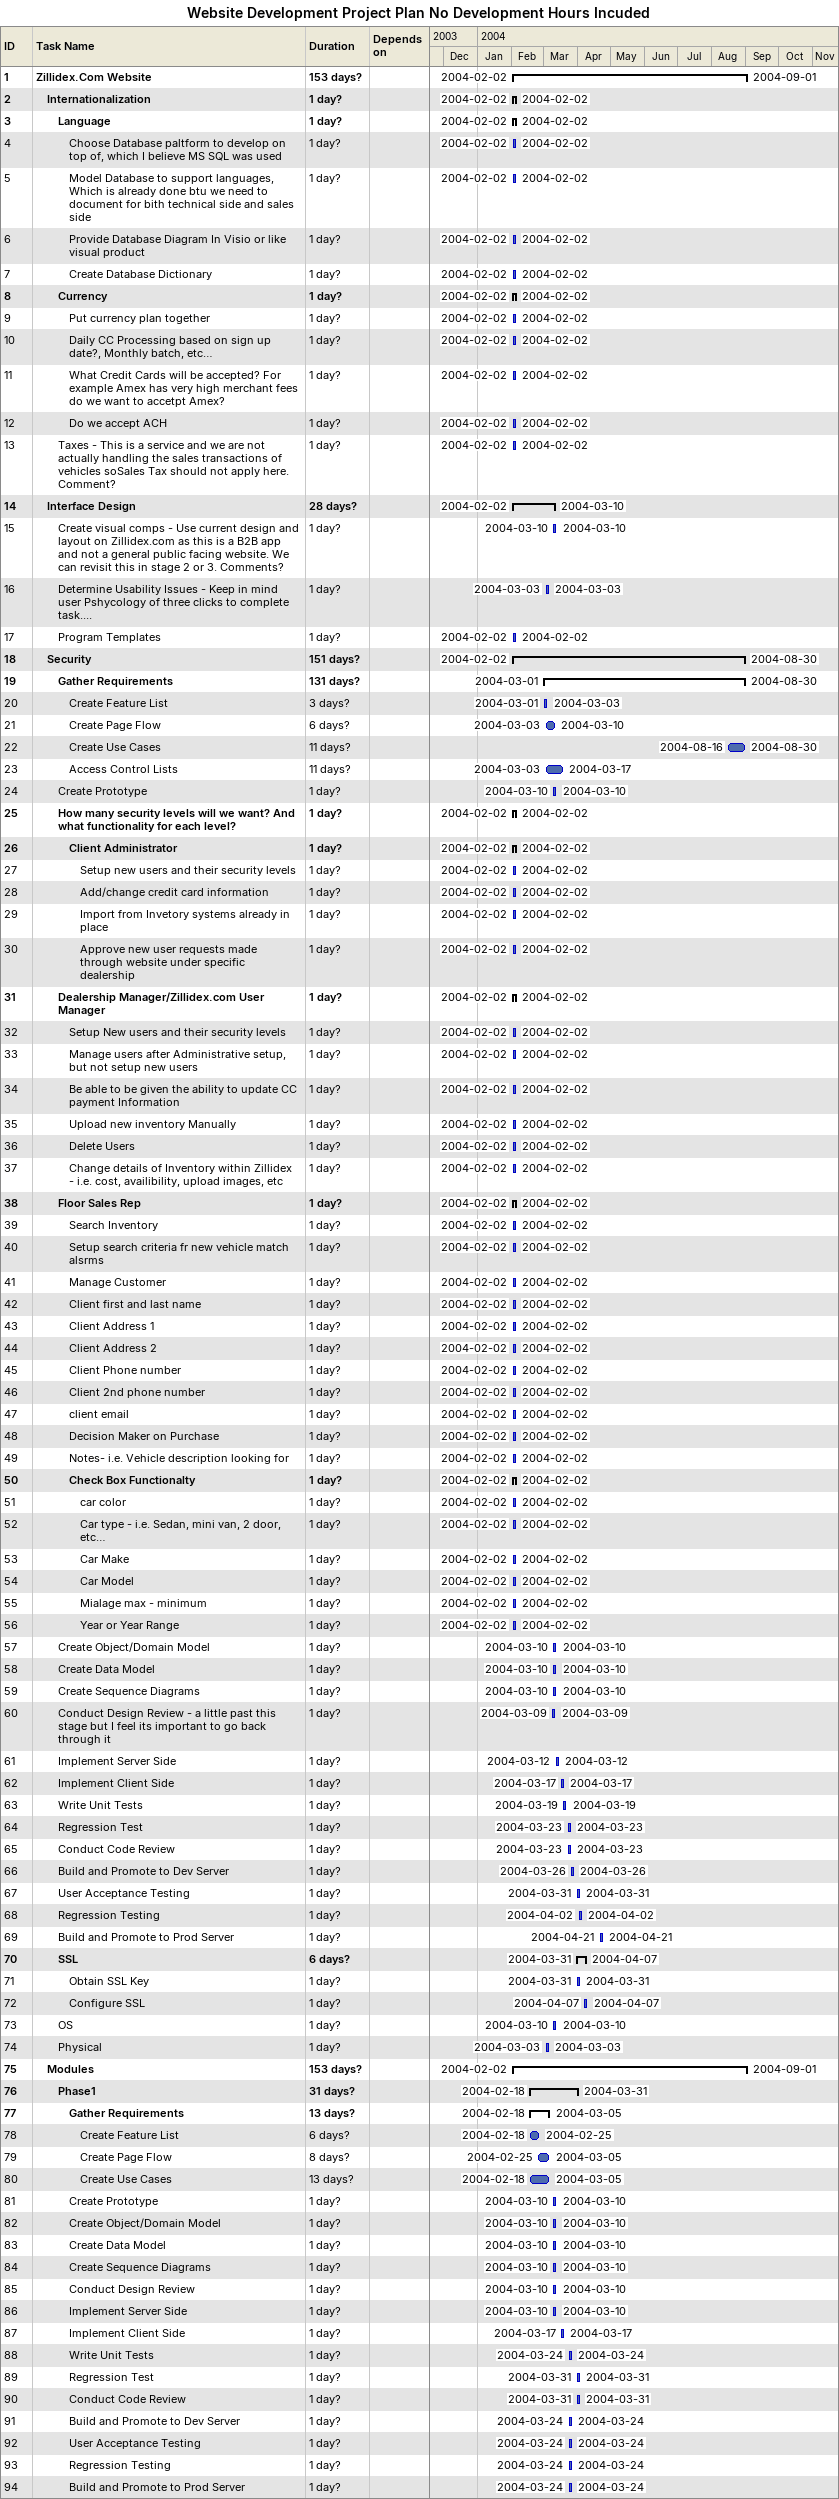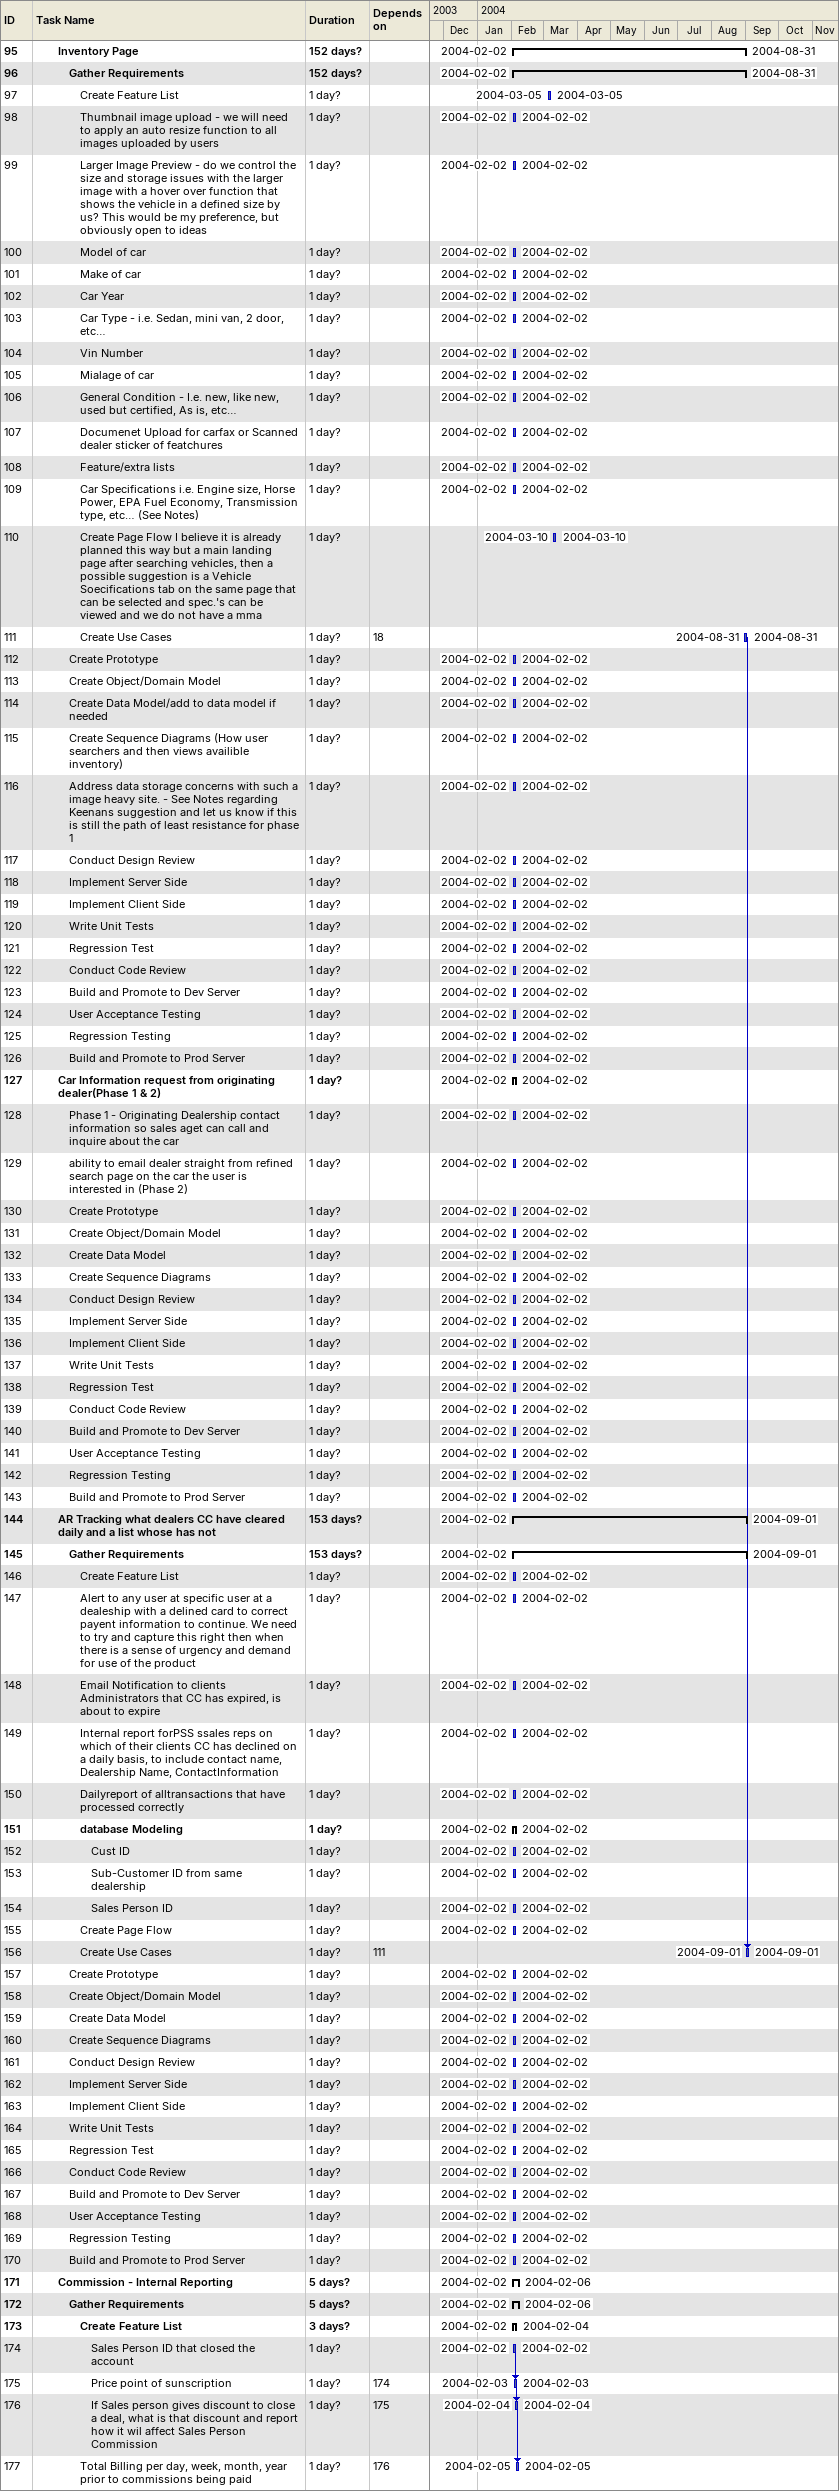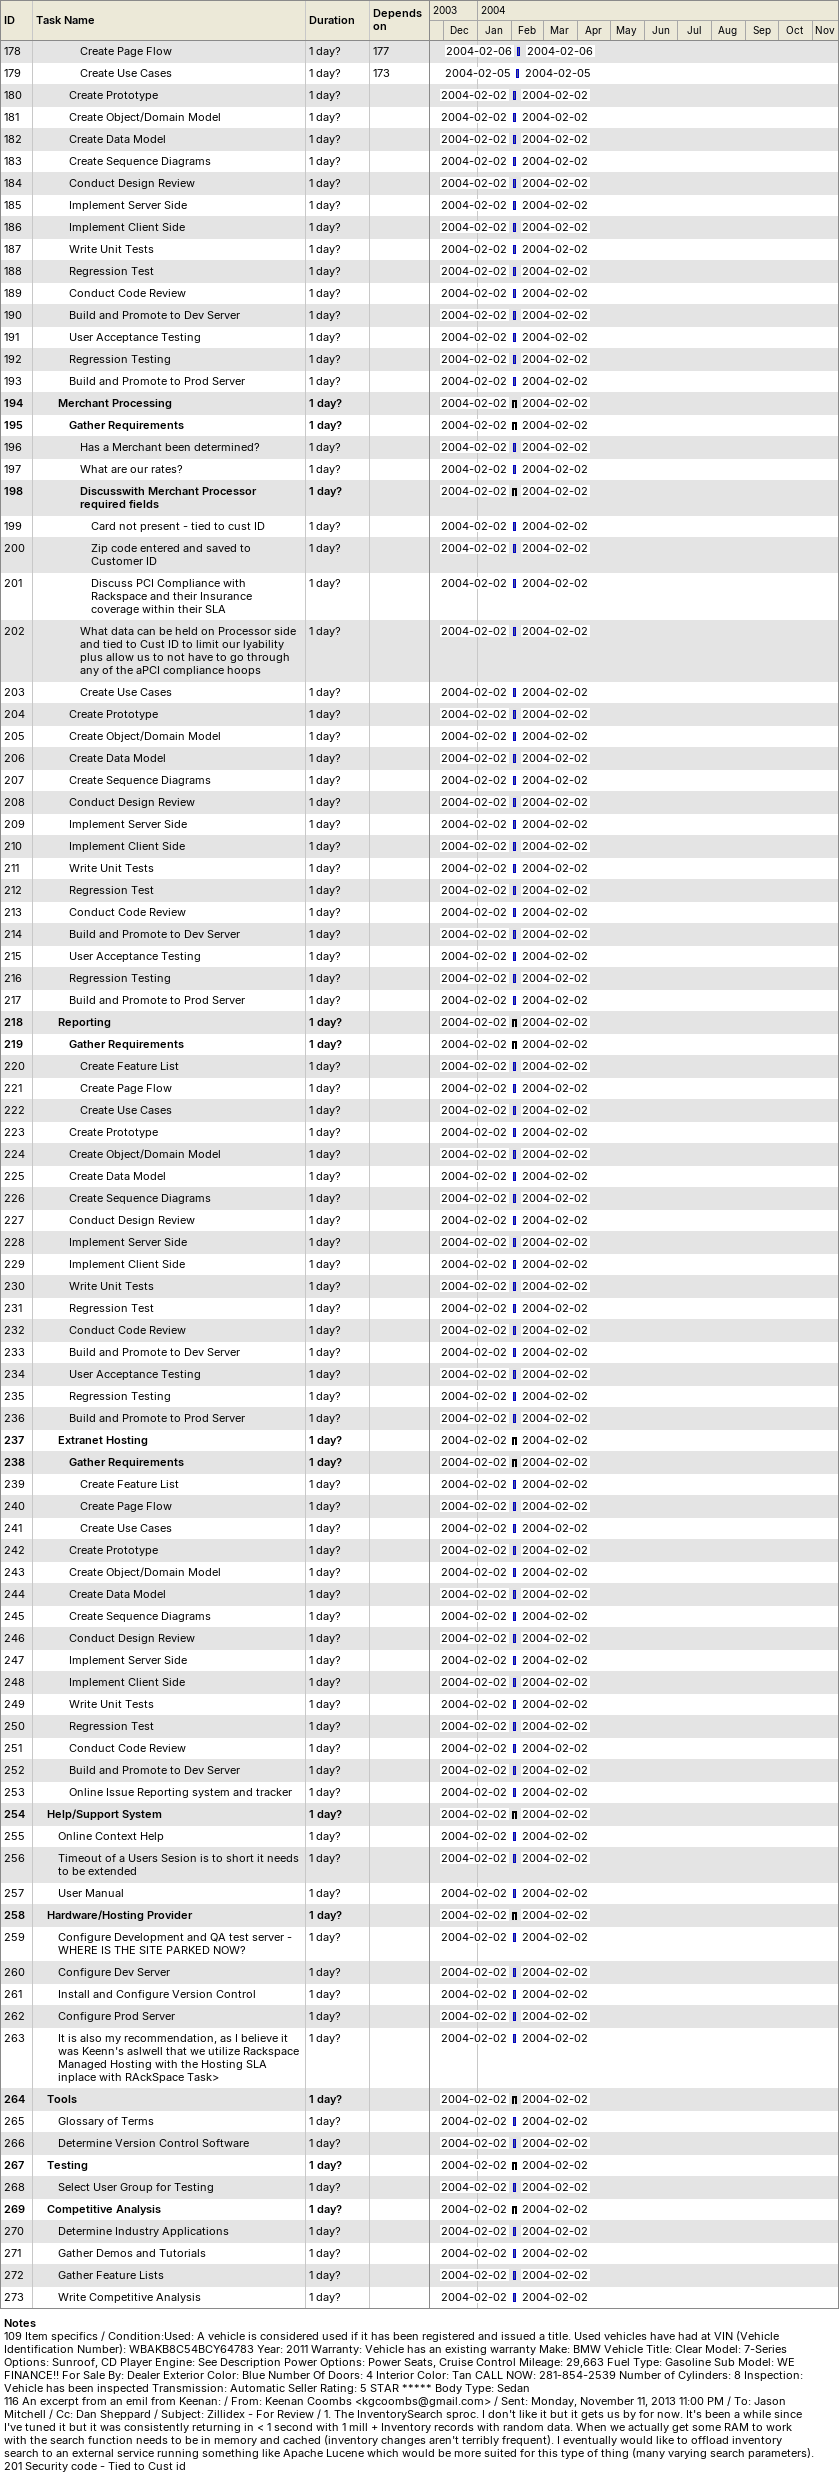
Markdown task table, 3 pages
Website Development Project Plan No Development Hours Incuded

| ID | Level | Task | Duration | Start | Finish | Predecessors |
|---|---|---|---|---|---|---|
| 1 | 1 | **Zillidex.Com Website** | 153d? | 2004-02-02 | 2004-09-01 |  |
| 2 | 2 | **Internationalization** | 1d? | 2004-02-02 | 2004-02-02 |  |
| 3 | 3 | **Language** | 1d? | 2004-02-02 | 2004-02-02 |  |
| 4 | 4 | Choose Database paltform to develop on top of, which I believe MS SQL was used | 1d? | 2004-02-02 | 2004-02-02 |  |
| 5 | 4 | Model Database to support languages, Which is already done btu we need to document for bith technical side and sales side | 1d? | 2004-02-02 | 2004-02-02 |  |
| 6 | 4 | Provide Database Diagram In Visio or like visual product | 1d? | 2004-02-02 | 2004-02-02 |  |
| 7 | 4 | Create Database Dictionary | 1d? | 2004-02-02 | 2004-02-02 |  |
| 8 | 3 | **Currency** | 1d? | 2004-02-02 | 2004-02-02 |  |
| 9 | 4 | Put currency plan together | 1d? | 2004-02-02 | 2004-02-02 |  |
| 10 | 4 | Daily CC Processing based on sign up date?, Monthly batch, etc… | 1d? | 2004-02-02 | 2004-02-02 |  |
| 11 | 4 | What Credit Cards will be accepted? For example Amex has very high merchant fees do we want to accetpt Amex? | 1d? | 2004-02-02 | 2004-02-02 |  |
| 12 | 4 | Do we accept ACH | 1d? | 2004-02-02 | 2004-02-02 |  |
| 13 | 3 | Taxes - This is a service and we are not actually handling the sales transactions of vehicles soSales Tax should not apply here. Comment? | 1d? | 2004-02-02 | 2004-02-02 |  |
| 14 | 2 | **Interface Design** | 28d? | 2004-02-02 | 2004-03-10 |  |
| 15 | 3 | Create visual comps - Use current design and layout on Zillidex.com as this is a B2B app and not a general public facing website. We can revisit this in stage 2 or 3. Comments? | 1d? | 2004-03-10 | 2004-03-10 |  |
| 16 | 3 | Determine Usability Issues - Keep in mind user Pshycology of three clicks to complete task.... | 1d? | 2004-03-03 | 2004-03-03 |  |
| 17 | 3 | Program Templates | 1d? | 2004-02-02 | 2004-02-02 |  |
| 18 | 2 | **Security** | 151d? | 2004-02-02 | 2004-08-30 |  |
| 19 | 3 | **Gather Requirements** | 131d? | 2004-03-01 | 2004-08-30 |  |
| 20 | 4 | Create Feature List | 3d? | 2004-03-01 | 2004-03-03 |  |
| 21 | 4 | Create Page Flow | 6d? | 2004-03-03 | 2004-03-10 |  |
| 22 | 4 | Create Use Cases | 11d? | 2004-08-16 | 2004-08-30 |  |
| 23 | 4 | Access Control Lists | 11d? | 2004-03-03 | 2004-03-17 |  |
| 24 | 3 | Create Prototype | 1d? | 2004-03-10 | 2004-03-10 |  |
| 25 | 3 | **How many security levels will we want? And what functionality for each level?** | 1d? | 2004-02-02 | 2004-02-02 |  |
| 26 | 4 | **Client Administrator** | 1d? | 2004-02-02 | 2004-02-02 |  |
| 27 | 5 | Setup new users and their security levels | 1d? | 2004-02-02 | 2004-02-02 |  |
| 28 | 5 | Add/change credit card information | 1d? | 2004-02-02 | 2004-02-02 |  |
| 29 | 5 | Import from Invetory systems already in place | 1d? | 2004-02-02 | 2004-02-02 |  |
| 30 | 5 | Approve new user requests made through website under specific dealership | 1d? | 2004-02-02 | 2004-02-02 |  |
| 31 | 3 | **Dealership Manager/Zillidex.com User Manager** | 1d? | 2004-02-02 | 2004-02-02 |  |
| 32 | 4 | Setup New users and their security levels | 1d? | 2004-02-02 | 2004-02-02 |  |
| 33 | 4 | Manage users after Administrative setup, but not setup new users | 1d? | 2004-02-02 | 2004-02-02 |  |
| 34 | 4 | Be able to be given the ability to update CC payment Information | 1d? | 2004-02-02 | 2004-02-02 |  |
| 35 | 4 | Upload new inventory Manually | 1d? | 2004-02-02 | 2004-02-02 |  |
| 36 | 4 | Delete Users | 1d? | 2004-02-02 | 2004-02-02 |  |
| 37 | 4 | Change details of Inventory within Zillidex - i.e. cost, availibility, upload images, etc | 1d? | 2004-02-02 | 2004-02-02 |  |
| 38 | 3 | **Floor Sales Rep** | 1d? | 2004-02-02 | 2004-02-02 |  |
| 39 | 4 | Search Inventory | 1d? | 2004-02-02 | 2004-02-02 |  |
| 40 | 4 | Setup search criteria fr new vehicle match alsrms | 1d? | 2004-02-02 | 2004-02-02 |  |
| 41 | 4 | Manage Customer | 1d? | 2004-02-02 | 2004-02-02 |  |
| 42 | 4 | Client first and last name | 1d? | 2004-02-02 | 2004-02-02 |  |
| 43 | 4 | Client Address 1 | 1d? | 2004-02-02 | 2004-02-02 |  |
| 44 | 4 | Client Address 2 | 1d? | 2004-02-02 | 2004-02-02 |  |
| 45 | 4 | Client Phone number | 1d? | 2004-02-02 | 2004-02-02 |  |
| 46 | 4 | Client 2nd phone number | 1d? | 2004-02-02 | 2004-02-02 |  |
| 47 | 4 | client email | 1d? | 2004-02-02 | 2004-02-02 |  |
| 48 | 4 | Decision Maker on Purchase | 1d? | 2004-02-02 | 2004-02-02 |  |
| 49 | 4 | Notes- i.e. Vehicle description looking for | 1d? | 2004-02-02 | 2004-02-02 |  |
| 50 | 4 | **Check Box Functionalty** | 1d? | 2004-02-02 | 2004-02-02 |  |
| 51 | 5 | car color | 1d? | 2004-02-02 | 2004-02-02 |  |
| 52 | 5 | Car type - i.e. Sedan, mini van, 2 door, etc… | 1d? | 2004-02-02 | 2004-02-02 |  |
| 53 | 5 | Car Make | 1d? | 2004-02-02 | 2004-02-02 |  |
| 54 | 5 | Car Model | 1d? | 2004-02-02 | 2004-02-02 |  |
| 55 | 5 | Mialage max - minimum | 1d? | 2004-02-02 | 2004-02-02 |  |
| 56 | 5 | Year or Year Range | 1d? | 2004-02-02 | 2004-02-02 |  |
| 57 | 3 | Create Object/Domain Model | 1d? | 2004-03-10 | 2004-03-10 |  |
| 58 | 3 | Create Data Model | 1d? | 2004-03-10 | 2004-03-10 |  |
| 59 | 3 | Create Sequence Diagrams | 1d? | 2004-03-10 | 2004-03-10 |  |
| 60 | 3 | Conduct Design Review - a little past this stage but I feel its important to go back through it | 1d? | 2004-03-09 | 2004-03-09 |  |
| 61 | 3 | Implement Server Side | 1d? | 2004-03-12 | 2004-03-12 |  |
| 62 | 3 | Implement Client Side | 1d? | 2004-03-17 | 2004-03-17 |  |
| 63 | 3 | Write Unit Tests | 1d? | 2004-03-19 | 2004-03-19 |  |
| 64 | 3 | Regression Test | 1d? | 2004-03-23 | 2004-03-23 |  |
| 65 | 3 | Conduct Code Review | 1d? | 2004-03-23 | 2004-03-23 |  |
| 66 | 3 | Build and Promote to Dev Server | 1d? | 2004-03-26 | 2004-03-26 |  |
| 67 | 3 | User Acceptance Testing | 1d? | 2004-03-31 | 2004-03-31 |  |
| 68 | 3 | Regression Testing | 1d? | 2004-04-02 | 2004-04-02 |  |
| 69 | 3 | Build and Promote to Prod Server | 1d? | 2004-04-21 | 2004-04-21 |  |
| 70 | 3 | **SSL** | 6d? | 2004-03-31 | 2004-04-07 |  |
| 71 | 4 | Obtain SSL Key | 1d? | 2004-03-31 | 2004-03-31 |  |
| 72 | 4 | Configure SSL | 1d? | 2004-04-07 | 2004-04-07 |  |
| 73 | 3 | OS | 1d? | 2004-03-10 | 2004-03-10 |  |
| 74 | 3 | Physical | 1d? | 2004-03-03 | 2004-03-03 |  |
| 75 | 2 | **Modules** | 153d? | 2004-02-02 | 2004-09-01 |  |
| 76 | 3 | **Phase1** | 31d? | 2004-02-18 | 2004-03-31 |  |
| 77 | 4 | **Gather Requirements** | 13d? | 2004-02-18 | 2004-03-05 |  |
| 78 | 5 | Create Feature List | 6d? | 2004-02-18 | 2004-02-25 |  |
| 79 | 5 | Create Page Flow | 8d? | 2004-02-25 | 2004-03-05 |  |
| 80 | 5 | Create Use Cases | 13d? | 2004-02-18 | 2004-03-05 |  |
| 81 | 4 | Create Prototype | 1d? | 2004-03-10 | 2004-03-10 |  |
| 82 | 4 | Create Object/Domain Model | 1d? | 2004-03-10 | 2004-03-10 |  |
| 83 | 4 | Create Data Model | 1d? | 2004-03-10 | 2004-03-10 |  |
| 84 | 4 | Create Sequence Diagrams | 1d? | 2004-03-10 | 2004-03-10 |  |
| 85 | 4 | Conduct Design Review | 1d? | 2004-03-10 | 2004-03-10 |  |
| 86 | 4 | Implement Server Side | 1d? | 2004-03-10 | 2004-03-10 |  |
| 87 | 4 | Implement Client Side | 1d? | 2004-03-17 | 2004-03-17 |  |
| 88 | 4 | Write Unit Tests | 1d? | 2004-03-24 | 2004-03-24 |  |
| 89 | 4 | Regression Test | 1d? | 2004-03-31 | 2004-03-31 |  |
| 90 | 4 | Conduct Code Review | 1d? | 2004-03-31 | 2004-03-31 |  |
| 91 | 4 | Build and Promote to Dev Server | 1d? | 2004-03-24 | 2004-03-24 |  |
| 92 | 4 | User Acceptance Testing | 1d? | 2004-03-24 | 2004-03-24 |  |
| 93 | 4 | Regression Testing | 1d? | 2004-03-24 | 2004-03-24 |  |
| 94 | 4 | Build and Promote to Prod Server | 1d? | 2004-03-24 | 2004-03-24 |  |
| 95 | 3 | **Inventory Page** | 152d? | 2004-02-02 | 2004-08-31 |  |
| 96 | 4 | **Gather Requirements** | 152d? | 2004-02-02 | 2004-08-31 |  |
| 97 | 5 | Create Feature List | 1d? | 2004-03-05 | 2004-03-05 |  |
| 98 | 5 | Thumbnail image upload - we will need to apply an auto resize function to all images uploaded by users | 1d? | 2004-02-02 | 2004-02-02 |  |
| 99 | 5 | Larger Image Preview - do we control the size and storage issues with the larger image with a hover over function that shows the vehicle in a defined size by us? This would be my preference, but obviously open to ideas | 1d? | 2004-02-02 | 2004-02-02 |  |
| 100 | 5 | Model of car | 1d? | 2004-02-02 | 2004-02-02 |  |
| 101 | 5 | Make of car | 1d? | 2004-02-02 | 2004-02-02 |  |
| 102 | 5 | Car Year | 1d? | 2004-02-02 | 2004-02-02 |  |
| 103 | 5 | Car Type - i.e. Sedan, mini van, 2 door, etc… | 1d? | 2004-02-02 | 2004-02-02 |  |
| 104 | 5 | Vin Number | 1d? | 2004-02-02 | 2004-02-02 |  |
| 105 | 5 | Mialage of car | 1d? | 2004-02-02 | 2004-02-02 |  |
| 106 | 5 | General Condition - I.e. new, like new, used but certified, As is, etc… | 1d? | 2004-02-02 | 2004-02-02 |  |
| 107 | 5 | Documenet Upload for carfax or Scanned dealer sticker of featchures | 1d? | 2004-02-02 | 2004-02-02 |  |
| 108 | 5 | Feature/extra lists | 1d? | 2004-02-02 | 2004-02-02 |  |
| 109 | 5 | Car Specifications i.e. Engine size, Horse Power, EPA Fuel Economy, Transmission type, etc… (See Notes) | 1d? | 2004-02-02 | 2004-02-02 |  |
| 110 | 5 | Create Page Flow I believe it is already planned this way but a main landing page after searching vehicles, then a possible suggestion is a Vehicle Soecifications tab on the same page that can be selected and spec.'s can be viewed and we do not have a mma | 1d? | 2004-03-10 | 2004-03-10 |  |
| 111 | 5 | Create Use Cases | 1d? | 2004-08-31 | 2004-08-31 | 18 |
| 112 | 4 | Create Prototype | 1d? | 2004-02-02 | 2004-02-02 |  |
| 113 | 4 | Create Object/Domain Model | 1d? | 2004-02-02 | 2004-02-02 |  |
| 114 | 4 | Create Data Model/add to data model if needed | 1d? | 2004-02-02 | 2004-02-02 |  |
| 115 | 4 | Create Sequence Diagrams (How user searchers and then views availible inventory) | 1d? | 2004-02-02 | 2004-02-02 |  |
| 116 | 4 | Address data storage concerns with such a image heavy site. - See Notes regarding Keenans suggestion and let us know if this is still the path of least resistance for phase 1 | 1d? | 2004-02-02 | 2004-02-02 |  |
| 117 | 4 | Conduct Design Review | 1d? | 2004-02-02 | 2004-02-02 |  |
| 118 | 4 | Implement Server Side | 1d? | 2004-02-02 | 2004-02-02 |  |
| 119 | 4 | Implement Client Side | 1d? | 2004-02-02 | 2004-02-02 |  |
| 120 | 4 | Write Unit Tests | 1d? | 2004-02-02 | 2004-02-02 |  |
| 121 | 4 | Regression Test | 1d? | 2004-02-02 | 2004-02-02 |  |
| 122 | 4 | Conduct Code Review | 1d? | 2004-02-02 | 2004-02-02 |  |
| 123 | 4 | Build and Promote to Dev Server | 1d? | 2004-02-02 | 2004-02-02 |  |
| 124 | 4 | User Acceptance Testing | 1d? | 2004-02-02 | 2004-02-02 |  |
| 125 | 4 | Regression Testing | 1d? | 2004-02-02 | 2004-02-02 |  |
| 126 | 4 | Build and Promote to Prod Server | 1d? | 2004-02-02 | 2004-02-02 |  |
| 127 | 3 | **Car Information request from originating dealer(Phase 1 & 2)** | 1d? | 2004-02-02 | 2004-02-02 |  |
| 128 | 4 | Phase 1 - Originating Dealership contact information so sales aget can call and inquire about the car | 1d? | 2004-02-02 | 2004-02-02 |  |
| 129 | 4 | ability to email dealer straight from refined search page on the car the user is interested in (Phase 2) | 1d? | 2004-02-02 | 2004-02-02 |  |
| 130 | 4 | Create Prototype | 1d? | 2004-02-02 | 2004-02-02 |  |
| 131 | 4 | Create Object/Domain Model | 1d? | 2004-02-02 | 2004-02-02 |  |
| 132 | 4 | Create Data Model | 1d? | 2004-02-02 | 2004-02-02 |  |
| 133 | 4 | Create Sequence Diagrams | 1d? | 2004-02-02 | 2004-02-02 |  |
| 134 | 4 | Conduct Design Review | 1d? | 2004-02-02 | 2004-02-02 |  |
| 135 | 4 | Implement Server Side | 1d? | 2004-02-02 | 2004-02-02 |  |
| 136 | 4 | Implement Client Side | 1d? | 2004-02-02 | 2004-02-02 |  |
| 137 | 4 | Write Unit Tests | 1d? | 2004-02-02 | 2004-02-02 |  |
| 138 | 4 | Regression Test | 1d? | 2004-02-02 | 2004-02-02 |  |
| 139 | 4 | Conduct Code Review | 1d? | 2004-02-02 | 2004-02-02 |  |
| 140 | 4 | Build and Promote to Dev Server | 1d? | 2004-02-02 | 2004-02-02 |  |
| 141 | 4 | User Acceptance Testing | 1d? | 2004-02-02 | 2004-02-02 |  |
| 142 | 4 | Regression Testing | 1d? | 2004-02-02 | 2004-02-02 |  |
| 143 | 4 | Build and Promote to Prod Server | 1d? | 2004-02-02 | 2004-02-02 |  |
| 144 | 3 | **AR Tracking what dealers CC have cleared daily and a list whose has not** | 153d? | 2004-02-02 | 2004-09-01 |  |
| 145 | 4 | **Gather Requirements** | 153d? | 2004-02-02 | 2004-09-01 |  |
| 146 | 5 | Create Feature List | 1d? | 2004-02-02 | 2004-02-02 |  |
| 147 | 5 | Alert to any user at specific user at a dealeship with a delined card to correct payent information to continue. We need to try and capture this right then when there is a sense of urgency and demand for use of the product | 1d? | 2004-02-02 | 2004-02-02 |  |
| 148 | 5 | Email Notification to clients Administrators that CC has expired, is about to expire | 1d? | 2004-02-02 | 2004-02-02 |  |
| 149 | 5 | Internal report forPSS ssales reps on which of their clients CC has declined on a daily basis, to include contact name, Dealership Name, ContactInformation | 1d? | 2004-02-02 | 2004-02-02 |  |
| 150 | 5 | Dailyreport of alltransactions that have processed correctly | 1d? | 2004-02-02 | 2004-02-02 |  |
| 151 | 5 | **database Modeling** | 1d? | 2004-02-02 | 2004-02-02 |  |
| 152 | 6 | Cust ID | 1d? | 2004-02-02 | 2004-02-02 |  |
| 153 | 6 | Sub-Customer ID from same dealership | 1d? | 2004-02-02 | 2004-02-02 |  |
| 154 | 6 | Sales Person ID | 1d? | 2004-02-02 | 2004-02-02 |  |
| 155 | 5 | Create Page Flow | 1d? | 2004-02-02 | 2004-02-02 |  |
| 156 | 5 | Create Use Cases | 1d? | 2004-09-01 | 2004-09-01 | 111 |
| 157 | 4 | Create Prototype | 1d? | 2004-02-02 | 2004-02-02 |  |
| 158 | 4 | Create Object/Domain Model | 1d? | 2004-02-02 | 2004-02-02 |  |
| 159 | 4 | Create Data Model | 1d? | 2004-02-02 | 2004-02-02 |  |
| 160 | 4 | Create Sequence Diagrams | 1d? | 2004-02-02 | 2004-02-02 |  |
| 161 | 4 | Conduct Design Review | 1d? | 2004-02-02 | 2004-02-02 |  |
| 162 | 4 | Implement Server Side | 1d? | 2004-02-02 | 2004-02-02 |  |
| 163 | 4 | Implement Client Side | 1d? | 2004-02-02 | 2004-02-02 |  |
| 164 | 4 | Write Unit Tests | 1d? | 2004-02-02 | 2004-02-02 |  |
| 165 | 4 | Regression Test | 1d? | 2004-02-02 | 2004-02-02 |  |
| 166 | 4 | Conduct Code Review | 1d? | 2004-02-02 | 2004-02-02 |  |
| 167 | 4 | Build and Promote to Dev Server | 1d? | 2004-02-02 | 2004-02-02 |  |
| 168 | 4 | User Acceptance Testing | 1d? | 2004-02-02 | 2004-02-02 |  |
| 169 | 4 | Regression Testing | 1d? | 2004-02-02 | 2004-02-02 |  |
| 170 | 4 | Build and Promote to Prod Server | 1d? | 2004-02-02 | 2004-02-02 |  |
| 171 | 3 | **Commission - Internal Reporting** | 5d? | 2004-02-02 | 2004-02-06 |  |
| 172 | 4 | **Gather Requirements** | 5d? | 2004-02-02 | 2004-02-06 |  |
| 173 | 5 | **Create Feature List** | 3d? | 2004-02-02 | 2004-02-04 |  |
| 174 | 6 | Sales Person ID that closed the account | 1d? | 2004-02-02 | 2004-02-02 |  |
| 175 | 6 | Price point of sunscription | 1d? | 2004-02-03 | 2004-02-03 | 174 |
| 176 | 6 | If Sales person gives discount to close a deal, what is that discount and report how it wil affect Sales Person Commission | 1d? | 2004-02-04 | 2004-02-04 | 175 |
| 177 | 5 | Total Billing per day, week, month, year prior to commissions being paid | 1d? | 2004-02-05 | 2004-02-05 | 176 |
| 178 | 5 | Create Page Flow | 1d? | 2004-02-06 | 2004-02-06 | 177 |
| 179 | 5 | Create Use Cases | 1d? | 2004-02-05 | 2004-02-05 | 173 |
| 180 | 4 | Create Prototype | 1d? | 2004-02-02 | 2004-02-02 |  |
| 181 | 4 | Create Object/Domain Model | 1d? | 2004-02-02 | 2004-02-02 |  |
| 182 | 4 | Create Data Model | 1d? | 2004-02-02 | 2004-02-02 |  |
| 183 | 4 | Create Sequence Diagrams | 1d? | 2004-02-02 | 2004-02-02 |  |
| 184 | 4 | Conduct Design Review | 1d? | 2004-02-02 | 2004-02-02 |  |
| 185 | 4 | Implement Server Side | 1d? | 2004-02-02 | 2004-02-02 |  |
| 186 | 4 | Implement Client Side | 1d? | 2004-02-02 | 2004-02-02 |  |
| 187 | 4 | Write Unit Tests | 1d? | 2004-02-02 | 2004-02-02 |  |
| 188 | 4 | Regression Test | 1d? | 2004-02-02 | 2004-02-02 |  |
| 189 | 4 | Conduct Code Review | 1d? | 2004-02-02 | 2004-02-02 |  |
| 190 | 4 | Build and Promote to Dev Server | 1d? | 2004-02-02 | 2004-02-02 |  |
| 191 | 4 | User Acceptance Testing | 1d? | 2004-02-02 | 2004-02-02 |  |
| 192 | 4 | Regression Testing | 1d? | 2004-02-02 | 2004-02-02 |  |
| 193 | 4 | Build and Promote to Prod Server | 1d? | 2004-02-02 | 2004-02-02 |  |
| 194 | 3 | **Merchant Processing** | 1d? | 2004-02-02 | 2004-02-02 |  |
| 195 | 4 | **Gather Requirements** | 1d? | 2004-02-02 | 2004-02-02 |  |
| 196 | 5 | Has a Merchant been determined? | 1d? | 2004-02-02 | 2004-02-02 |  |
| 197 | 5 | What are our rates? | 1d? | 2004-02-02 | 2004-02-02 |  |
| 198 | 5 | **Discusswith Merchant Processor required fields** | 1d? | 2004-02-02 | 2004-02-02 |  |
| 199 | 6 | Card not present - tied to cust ID | 1d? | 2004-02-02 | 2004-02-02 |  |
| 200 | 6 | Zip code entered and saved to Customer ID | 1d? | 2004-02-02 | 2004-02-02 |  |
| 201 | 6 | Discuss PCI Compliance with Rackspace and their Insurance coverage within their SLA | 1d? | 2004-02-02 | 2004-02-02 |  |
| 202 | 5 | What data can be held on Processor side and tied to Cust ID to limit our lyability plus allow us to not have to go through any of the aPCI compliance hoops | 1d? | 2004-02-02 | 2004-02-02 |  |
| 203 | 5 | Create Use Cases | 1d? | 2004-02-02 | 2004-02-02 |  |
| 204 | 4 | Create Prototype | 1d? | 2004-02-02 | 2004-02-02 |  |
| 205 | 4 | Create Object/Domain Model | 1d? | 2004-02-02 | 2004-02-02 |  |
| 206 | 4 | Create Data Model | 1d? | 2004-02-02 | 2004-02-02 |  |
| 207 | 4 | Create Sequence Diagrams | 1d? | 2004-02-02 | 2004-02-02 |  |
| 208 | 4 | Conduct Design Review | 1d? | 2004-02-02 | 2004-02-02 |  |
| 209 | 4 | Implement Server Side | 1d? | 2004-02-02 | 2004-02-02 |  |
| 210 | 4 | Implement Client Side | 1d? | 2004-02-02 | 2004-02-02 |  |
| 211 | 4 | Write Unit Tests | 1d? | 2004-02-02 | 2004-02-02 |  |
| 212 | 4 | Regression Test | 1d? | 2004-02-02 | 2004-02-02 |  |
| 213 | 4 | Conduct Code Review | 1d? | 2004-02-02 | 2004-02-02 |  |
| 214 | 4 | Build and Promote to Dev Server | 1d? | 2004-02-02 | 2004-02-02 |  |
| 215 | 4 | User Acceptance Testing | 1d? | 2004-02-02 | 2004-02-02 |  |
| 216 | 4 | Regression Testing | 1d? | 2004-02-02 | 2004-02-02 |  |
| 217 | 4 | Build and Promote to Prod Server | 1d? | 2004-02-02 | 2004-02-02 |  |
| 218 | 3 | **Reporting** | 1d? | 2004-02-02 | 2004-02-02 |  |
| 219 | 4 | **Gather Requirements** | 1d? | 2004-02-02 | 2004-02-02 |  |
| 220 | 5 | Create Feature List | 1d? | 2004-02-02 | 2004-02-02 |  |
| 221 | 5 | Create Page Flow | 1d? | 2004-02-02 | 2004-02-02 |  |
| 222 | 5 | Create Use Cases | 1d? | 2004-02-02 | 2004-02-02 |  |
| 223 | 4 | Create Prototype | 1d? | 2004-02-02 | 2004-02-02 |  |
| 224 | 4 | Create Object/Domain Model | 1d? | 2004-02-02 | 2004-02-02 |  |
| 225 | 4 | Create Data Model | 1d? | 2004-02-02 | 2004-02-02 |  |
| 226 | 4 | Create Sequence Diagrams | 1d? | 2004-02-02 | 2004-02-02 |  |
| 227 | 4 | Conduct Design Review | 1d? | 2004-02-02 | 2004-02-02 |  |
| 228 | 4 | Implement Server Side | 1d? | 2004-02-02 | 2004-02-02 |  |
| 229 | 4 | Implement Client Side | 1d? | 2004-02-02 | 2004-02-02 |  |
| 230 | 4 | Write Unit Tests | 1d? | 2004-02-02 | 2004-02-02 |  |
| 231 | 4 | Regression Test | 1d? | 2004-02-02 | 2004-02-02 |  |
| 232 | 4 | Conduct Code Review | 1d? | 2004-02-02 | 2004-02-02 |  |
| 233 | 4 | Build and Promote to Dev Server | 1d? | 2004-02-02 | 2004-02-02 |  |
| 234 | 4 | User Acceptance Testing | 1d? | 2004-02-02 | 2004-02-02 |  |
| 235 | 4 | Regression Testing | 1d? | 2004-02-02 | 2004-02-02 |  |
| 236 | 4 | Build and Promote to Prod Server | 1d? | 2004-02-02 | 2004-02-02 |  |
| 237 | 3 | **Extranet Hosting** | 1d? | 2004-02-02 | 2004-02-02 |  |
| 238 | 4 | **Gather Requirements** | 1d? | 2004-02-02 | 2004-02-02 |  |
| 239 | 5 | Create Feature List | 1d? | 2004-02-02 | 2004-02-02 |  |
| 240 | 5 | Create Page Flow | 1d? | 2004-02-02 | 2004-02-02 |  |
| 241 | 5 | Create Use Cases | 1d? | 2004-02-02 | 2004-02-02 |  |
| 242 | 4 | Create Prototype | 1d? | 2004-02-02 | 2004-02-02 |  |
| 243 | 4 | Create Object/Domain Model | 1d? | 2004-02-02 | 2004-02-02 |  |
| 244 | 4 | Create Data Model | 1d? | 2004-02-02 | 2004-02-02 |  |
| 245 | 4 | Create Sequence Diagrams | 1d? | 2004-02-02 | 2004-02-02 |  |
| 246 | 4 | Conduct Design Review | 1d? | 2004-02-02 | 2004-02-02 |  |
| 247 | 4 | Implement Server Side | 1d? | 2004-02-02 | 2004-02-02 |  |
| 248 | 4 | Implement Client Side | 1d? | 2004-02-02 | 2004-02-02 |  |
| 249 | 4 | Write Unit Tests | 1d? | 2004-02-02 | 2004-02-02 |  |
| 250 | 4 | Regression Test | 1d? | 2004-02-02 | 2004-02-02 |  |
| 251 | 4 | Conduct Code Review | 1d? | 2004-02-02 | 2004-02-02 |  |
| 252 | 4 | Build and Promote to Dev Server | 1d? | 2004-02-02 | 2004-02-02 |  |
| 253 | 4 | Online Issue Reporting system and tracker | 1d? | 2004-02-02 | 2004-02-02 |  |
| 254 | 2 | **Help/Support System** | 1d? | 2004-02-02 | 2004-02-02 |  |
| 255 | 3 | Online Context Help | 1d? | 2004-02-02 | 2004-02-02 |  |
| 256 | 3 | Timeout of a Users Sesion is to short it needs to be extended | 1d? | 2004-02-02 | 2004-02-02 |  |
| 257 | 3 | User Manual | 1d? | 2004-02-02 | 2004-02-02 |  |
| 258 | 2 | **Hardware/Hosting Provider** | 1d? | 2004-02-02 | 2004-02-02 |  |
| 259 | 3 | Configure Development and QA test server - WHERE IS THE SITE PARKED NOW? | 1d? | 2004-02-02 | 2004-02-02 |  |
| 260 | 3 | Configure Dev Server | 1d? | 2004-02-02 | 2004-02-02 |  |
| 261 | 3 | Install and Configure Version Control | 1d? | 2004-02-02 | 2004-02-02 |  |
| 262 | 3 | Configure Prod Server | 1d? | 2004-02-02 | 2004-02-02 |  |
| 263 | 3 | It is also my recommendation, as I believe it was Keenn's aslwell that we utilize Rackspace Managed Hosting with the Hosting SLA inplace with RAckSpace Task> | 1d? | 2004-02-02 | 2004-02-02 |  |
| 264 | 2 | **Tools** | 1d? | 2004-02-02 | 2004-02-02 |  |
| 265 | 3 | Glossary of Terms | 1d? | 2004-02-02 | 2004-02-02 |  |
| 266 | 3 | Determine Version Control Software | 1d? | 2004-02-02 | 2004-02-02 |  |
| 267 | 2 | **Testing** | 1d? | 2004-02-02 | 2004-02-02 |  |
| 268 | 3 | Select User Group for Testing | 1d? | 2004-02-02 | 2004-02-02 |  |
| 269 | 2 | **Competitive Analysis** | 1d? | 2004-02-02 | 2004-02-02 |  |
| 270 | 3 | Determine Industry Applications | 1d? | 2004-02-02 | 2004-02-02 |  |
| 271 | 3 | Gather Demos and Tutorials | 1d? | 2004-02-02 | 2004-02-02 |  |
| 272 | 3 | Gather Feature Lists | 1d? | 2004-02-02 | 2004-02-02 |  |
| 273 | 3 | Write Competitive Analysis | 1d? | 2004-02-02 | 2004-02-02 |  |

Notes
- 109: Item specifics / Condition:Used: A vehicle is considered used if it has been registered and issued a title. Used vehicles have had at VIN (Vehicle Identification Number): WBAKB8C54BCY64783 Year: 2011 Warranty: Vehicle has an existing warranty Make: BMW Vehicle Title: Clear Model: 7-Series Options: Sunroof, CD Player Engine: See Description Power Options: Power Seats, Cruise Control Mileage: 29,663 Fuel Type: Gasoline Sub Model: WE FINANCE!! For Sale By: Dealer Exterior Color: Blue Number Of Doors: 4 Interior Color: Tan CALL NOW: 281-854-2539 Number of Cylinders: 8 Inspection: Vehicle has been inspected Transmission: Automatic Seller Rating: 5 STAR ***** Body Type: Sedan
- 116: An excerpt from an emil from Keenan: / From: Keenan Coombs <kgcoombs@gmail.com> / Sent: Monday, November 11, 2013 11:00 PM / To: Jason Mitchell / Cc: Dan Sheppard / Subject: Zillidex - For Review / 1. The InventorySearch sproc. I don't like it but it gets us by for now. It's been a while since I've tuned it but it was consistently returning in < 1 second with 1 mill + Inventory records with random data. When we actually get some RAM to work with the search function needs to be in memory and cached (inventory changes aren't terribly frequent). I eventually would like to offload inventory search to an external service running something like Apache Lucene which would be more suited for this type of thing (many varying search parameters).
- 201: Security code - Tied to Cust id
